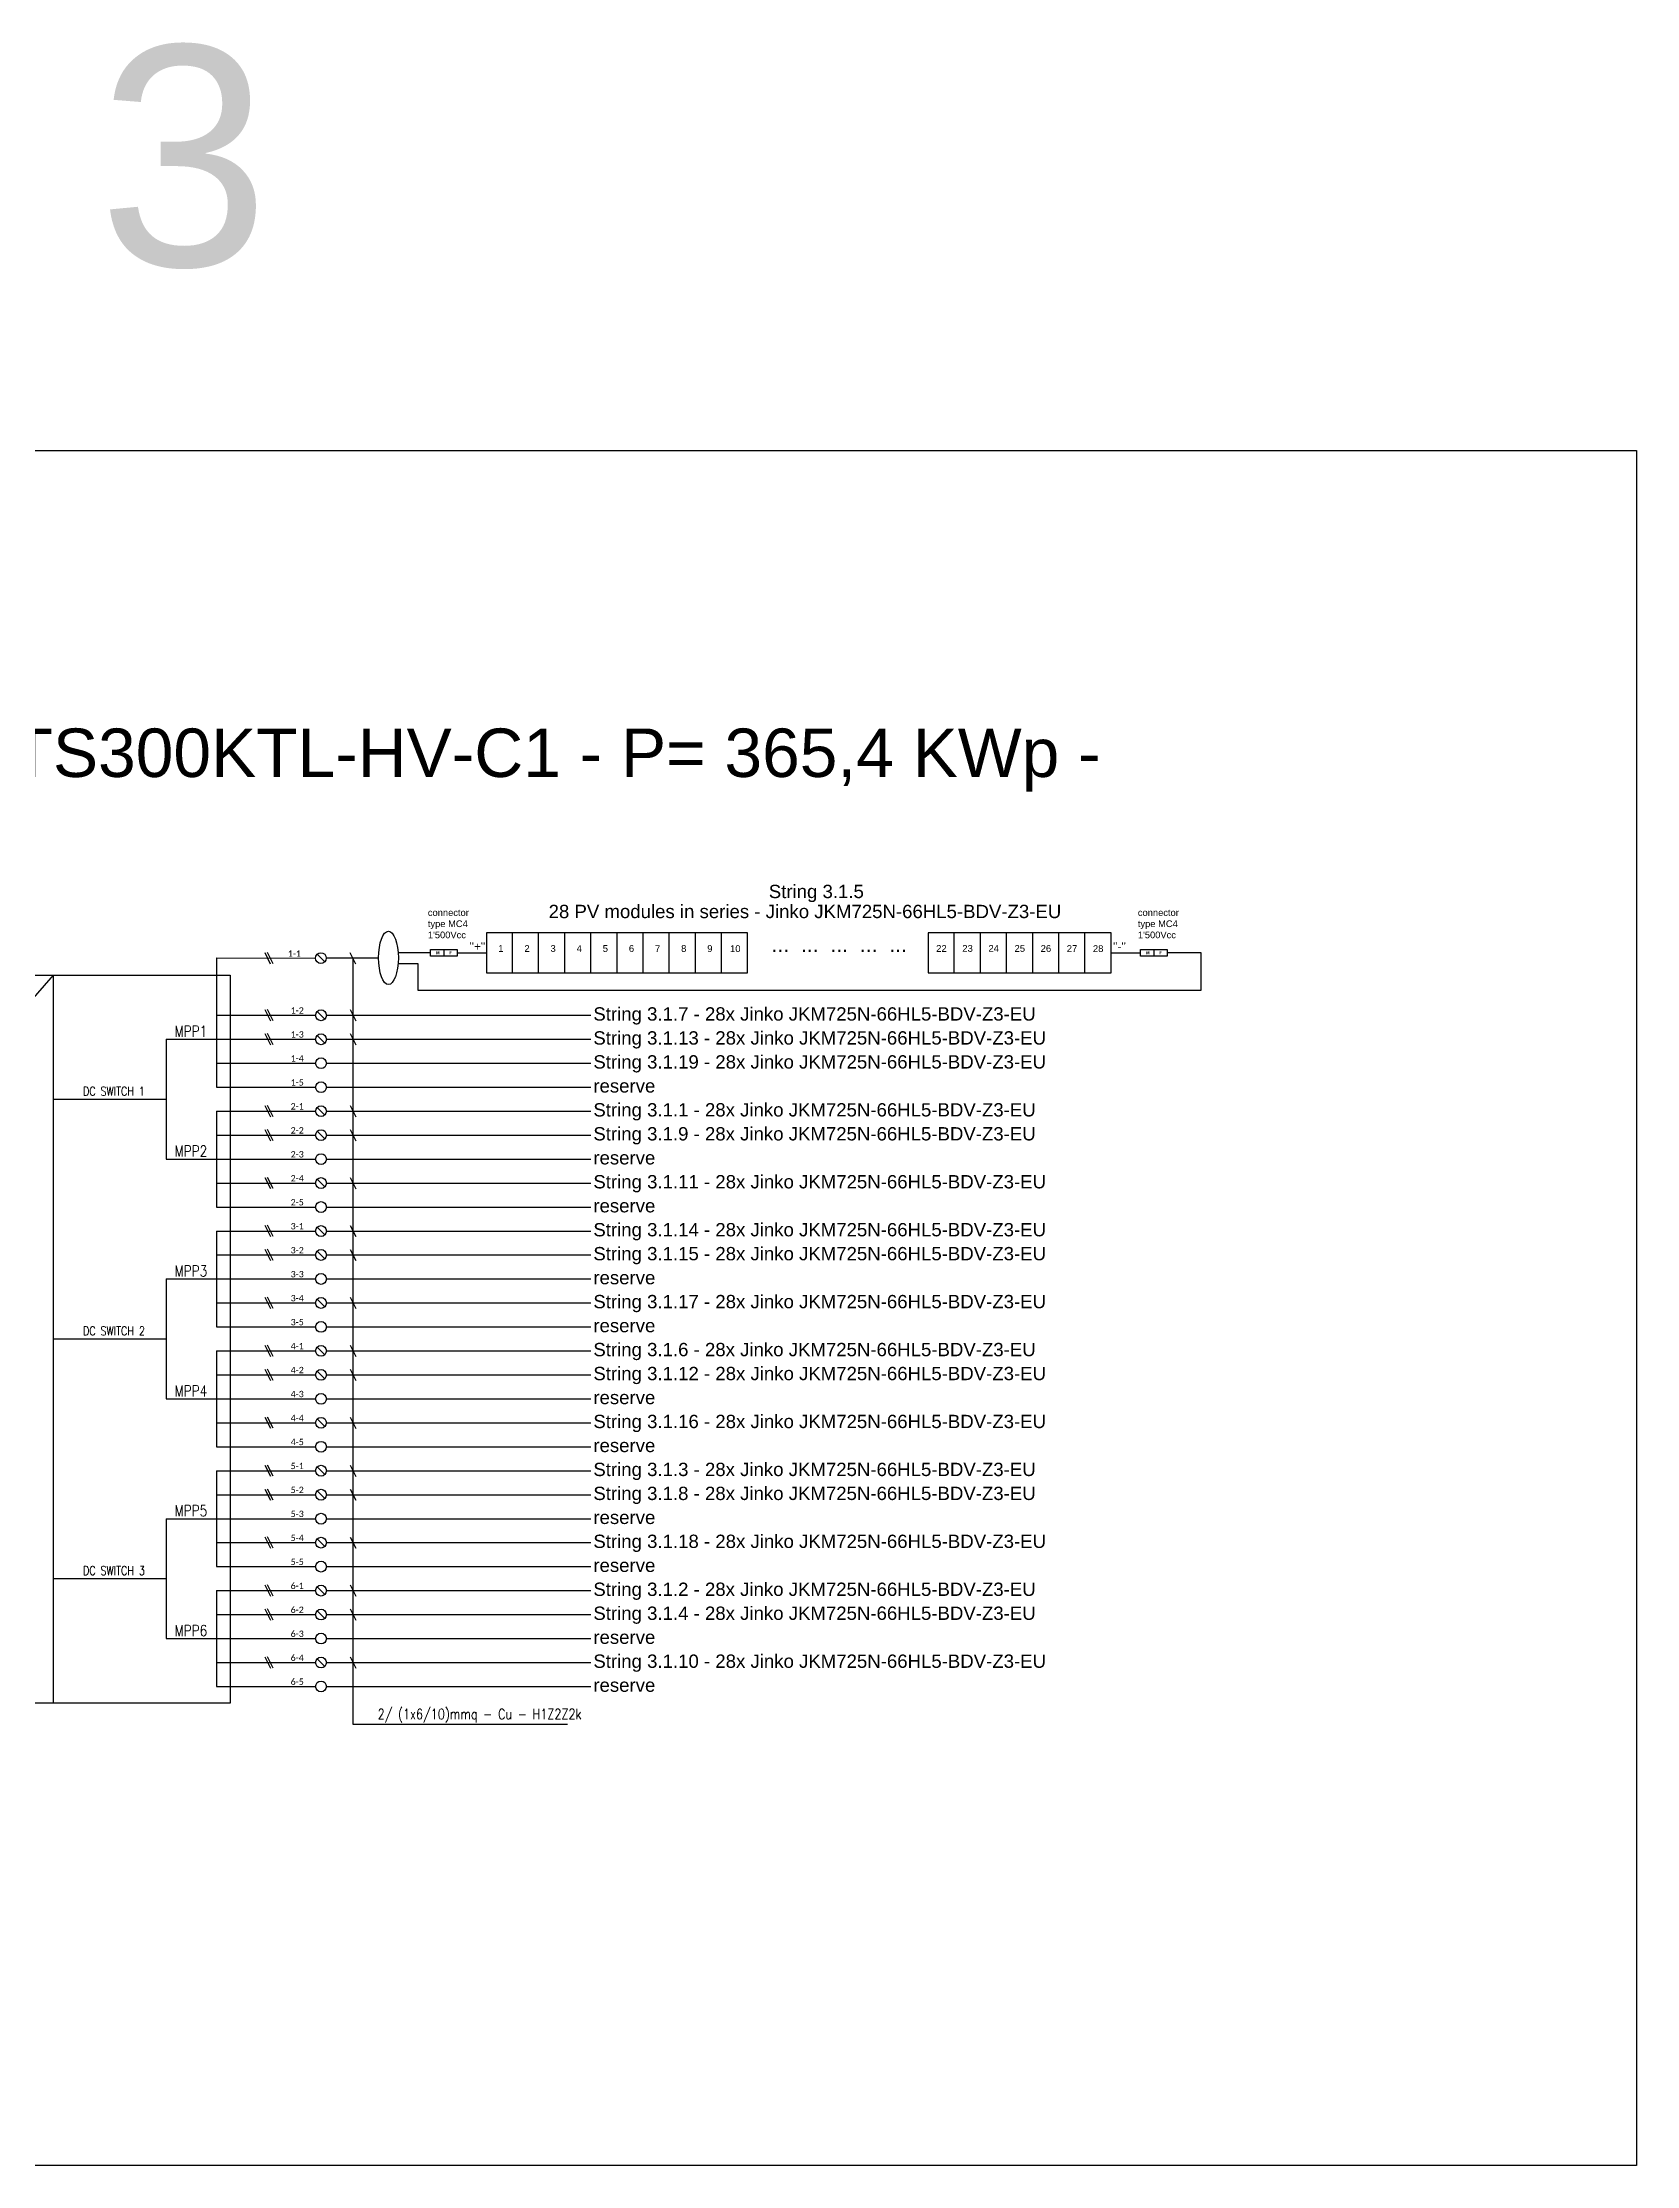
# Model space of a CAD drawing. Header units: millimetres. Extents: x 14856 to 141494, y 133975 to 167686.
# Drawn here: x 19681 to 26918, y 133975 to 143614 of the extents above; entities that cross this region are included whole.
import ezdxf

# ---------------------------------------------------------------- set-up
doc = ezdxf.new("R2010")
doc.units = ezdxf.units.MM
doc.linetypes.add('TRATTEGGIATA', pattern=[19.05, 12.7, -6.35])
doc.layers.add('-Testi', color=1, linetype='Continuous')
doc.layers.add('TRATTEGGIATA', color=40, linetype='TRATTEGGIATA')
doc.styles.add('Legend', font='calibri.ttf')
doc.styles.add('SIMPLEX', font='SIMPLEX', dxfattribs={"width": 0.8})
doc.styles.get("Standard").update_dxf_attribs({"font": 'arial.ttf'})

# ---------------------------------------------------------------- blocks, each defined once
blk = doc.blocks.new('P00')
at = {"color": 1}
for points in [[(-18.7, 25.7), (6.8, -25.3)], [(19.6, -25.3), (-5.9, 25.7)]]:
    blk.add_lwpolyline(points, dxfattribs=at)

msp = doc.modelspace()

# ---------------------------------------------------------------- linework, layer by layer
for points in [[(21076.4, 139482.2), (21101.9, 139431.2)], [(21502.6, 139496.4), (21502.6, 139465.8)], [(21696.1, 139572.3), (21696.1, 139389.9), (22881.8, 139389.9), (22881.8, 139571.8), (21696.1, 139571.8)], [(21814.7, 139389.9), (21814.7, 139571.8)], [(21933.2, 139389.7), (21933.2, 139571.5)], [(22051.8, 139389.4), (22051.8, 139571.2)], [(22170.4, 139389.9), (22170.4, 139571.8)], [(22289, 139389.7), (22289, 139571.5)], [(22407.5, 139389.4), (22407.5, 139571.2)], [(22526.1, 139389.9), (22526.1, 139571.8)], [(22644.7, 139389.7), (22644.7, 139571.5)], [(22763.3, 139389.4), (22763.3, 139571.2)], [(23701.8, 139572.3), (23701.8, 139389.9), (24531.9, 139389.9), (24531.9, 139571.8), (23701.8, 139571.8)], [(23820.4, 139389.9), (23820.4, 139571.8)], [(23939, 139389.7), (23939, 139571.5)], [(24057.6, 139389.4), (24057.6, 139571.2)], [(24176.2, 139389.9), (24176.2, 139571.8)], [(24294.7, 139389.7), (24294.7, 139571.5)], [(24294.7, 139389.7), (24294.7, 139571.5)], [(24413.3, 139389.4), (24413.3, 139571.2)], [(24413.3, 139389.4), (24413.3, 139571.2)], [(24531.9, 139389.9), (24531.9, 139571.8)], [(24725.9, 139496.4), (24725.9, 139465.8)], [(20471.2, 139458.8), (20471.2, 138870.7)], [(20962, 139439.3), (20927.2, 139474.1)], [(20969.8, 139457.9), (21089.8, 139457.9), (21089.8, 135978.4)], [(21563.2, 139481.1), (21696.1, 139481.1)], [(24532.4, 139481.1), (24665.3, 139481.1)], [(16852.3, 136074.8), (19730.6, 139379.2)], [(19730.6, 136074.8), (19730.6, 139379.2)], [(20962.6, 139179.9), (20927.9, 139214.6)], [(21077.1, 139222.8), (21102.6, 139171.7)], [(20962.6, 139071), (20927.9, 139105.8)], [(21077.1, 139113.9), (21102.6, 139062.9)], [(20243, 139088.4), (20471.2, 139088.4)], [(20243, 139088.4), (20243, 138544.2)], [(19730.6, 138816.3), (20243, 138816.3)], [(20471.2, 138761.9), (20471.2, 138326.5)], [(20962.6, 138744.5), (20927.9, 138779.3)], [(21077.1, 138787.4), (21102.6, 138736.4)], [(20962.6, 138635.7), (20927.9, 138670.5)], [(21077.1, 138678.6), (21102.6, 138627.6)], [(20243, 138544.2), (20471.2, 138544.2)], [(20962.6, 138418), (20927.9, 138452.8)], [(21077.1, 138460.9), (21102.6, 138409.9)], [(20962.6, 138200.3), (20927.9, 138235.1)], [(21077.1, 138243.2), (21102.6, 138192.2)], [(20471.2, 138217.7), (20471.2, 137782.4)], [(21077.1, 138134.4), (21102.6, 138083.4)], [(20962.6, 138091.5), (20927.9, 138126.3)], [(20243, 138000), (20471.2, 138000)], [(20243, 138000), (20243, 137455.8)], [(20962.6, 137873.8), (20927.9, 137908.6)], [(21077.1, 137916.7), (21102.6, 137865.7)], [(19730.6, 137727.9), (20243, 137727.9)], [(20471.2, 137673.5), (20471.2, 137238.2)], [(20962.6, 137656.1), (20927.9, 137690.9)], [(21077.1, 137699), (21102.6, 137648)], [(20962.6, 137547.3), (20927.9, 137582.1)], [(21077.1, 137590.2), (21102.6, 137539.2)], [(20243, 137455.8), (20471.2, 137455.8)], [(20962.6, 137329.6), (20927.9, 137364.4)], [(21077.1, 137372.5), (21102.6, 137321.5)], [(20471.2, 137129.3), (20471.2, 136694)], [(20962.6, 137111.9), (20927.9, 137146.7)], [(21077.1, 137154.8), (21102.6, 137103.8)], [(20962.6, 137003.1), (20927.9, 137037.9)], [(21077.1, 137046), (21102.6, 136995)], [(20243, 136911.6), (20471.2, 136911.6)], [(20243, 136911.6), (20243, 136367.4)], [(20962.6, 136785.4), (20927.9, 136820.2)], [(21077.1, 136828.3), (21102.6, 136777.3)], [(19730.6, 136639.5), (20243, 136639.5)], [(20962.6, 136567.7), (20927.9, 136602.5)], [(21077.1, 136610.6), (21102.6, 136559.6)], [(20471.2, 136585.1), (20471.2, 136149.8)], [(20962.6, 136458.9), (20927.9, 136493.7)], [(21077.1, 136501.8), (21102.6, 136450.8)], [(20243, 136367.4), (20471.2, 136367.4)], [(20962.6, 136241.2), (20927.9, 136276)], [(21077.1, 136284.1), (21102.6, 136233.1)], [(21089.8, 135978.4), (22064.8, 135978.4)]]:
    msp.add_lwpolyline(points)
at = {"color": 40}
for points in [[(21296.2, 139482.9), (21441.2, 139482.9)], [(20471.2, 139458.8), (20920, 139456.7)], [(20969, 139457.9), (21206.5, 139457.9)], [(21296.2, 139432.9), (21384.7, 139432.9), (21384.7, 139310.8), (24941.6, 139310.8), (24941.5, 139481.1), (24786.5, 139481.1)]]:
    msp.add_lwpolyline(points, dxfattribs=at)
for points in [[(21441.9, 139496.4), (21563.2, 139496.4), (21563.2, 139465.8), (21441.9, 139465.8)], [(24665.3, 139496.4), (24786.5, 139496.4), (24786.5, 139465.8), (24665.3, 139465.8)], [(16852.3, 139379.2), (20532.4, 139379.2), (20532.4, 136074.8), (16852.3, 136074.8)]]:
    msp.add_lwpolyline(points, close=True)
at = {"color": 40, "linetype": 'Continuous'}
for points in [[(20471.2, 139197.3), (20920.6, 139197.3)], [(20969.8, 139197.3), (22170.3, 139197.3)], [(20471.2, 139088.4), (20920.6, 139088.4)], [(20969.8, 139088.4), (22170.3, 139088.4)], [(20969.8, 138979.6), (22170.3, 138979.6)], [(20471.2, 138761.9), (20920.6, 138761.9)], [(20969.8, 138761.9), (22170.3, 138761.9)], [(20471.2, 138653.1), (20920.6, 138653.1)], [(20969.8, 138653.1), (22170.3, 138653.1)], [(20471.2, 138435.4), (20920.6, 138435.4)], [(20969.8, 138435.4), (22170.3, 138435.4)], [(20471.2, 138217.7), (20920.6, 138217.7)], [(20969.8, 138217.7), (22170.3, 138217.7)], [(20471.2, 138108.9), (20920.6, 138108.9)], [(20969.8, 138108.9), (22170.3, 138108.9)], [(20471.2, 137891.2), (20920.6, 137891.2)], [(20969.8, 137891.2), (22170.3, 137891.2)], [(20471.2, 137673.5), (20920.6, 137673.5)], [(20969.8, 137673.5), (22170.3, 137673.5)], [(20471.2, 137564.7), (20920.6, 137564.7)], [(20969.8, 137564.7), (22170.3, 137564.7)], [(20471.2, 137347), (20920.6, 137347)], [(20969.8, 137347), (22170.3, 137347)], [(20471.2, 137129.3), (20920.6, 137129.3)], [(20969.8, 137129.3), (22170.3, 137129.3)], [(20471.2, 137020.5), (20920.6, 137020.5)], [(20969.8, 137020.5), (22170.3, 137020.5)], [(20471.2, 136802.8), (20920.6, 136802.8)], [(20969.8, 136802.8), (22170.3, 136802.8)], [(20471.2, 136585.1), (20920.6, 136585.1)], [(20969.8, 136585.1), (22170.3, 136585.1)], [(20471.2, 136258.6), (20920.6, 136258.6)], [(20969.8, 136258.6), (22170.3, 136258.6)]]:
    msp.add_lwpolyline(points, dxfattribs=at)
at = {"color": 8, "linetype": 'Continuous'}
for points in [[(20471.2, 138979.6), (20920.6, 138979.6)], [(20471.2, 138870.7), (20920.6, 138870.7)], [(20969.8, 138870.7), (22170.3, 138870.7)], [(20471.2, 138544.2), (20920.6, 138544.2)], [(20969.8, 138544.2), (22170.3, 138544.2)], [(20471.2, 138326.5), (20920.6, 138326.5)], [(20969.8, 138326.5), (22170.3, 138326.5)], [(20471.2, 138000), (20920.6, 138000)], [(20969.8, 138000), (22170.3, 138000)], [(20471.2, 137782.4), (20920.6, 137782.4)], [(20969.8, 137782.4), (22170.3, 137782.4)], [(20471.2, 137455.8), (20920.6, 137455.8)], [(20969.8, 137455.8), (22170.3, 137455.8)], [(20471.2, 137238.2), (20920.6, 137238.2)], [(20969.8, 137238.2), (22170.3, 137238.2)], [(20471.2, 136911.6), (20920.6, 136911.6)], [(20969.8, 136911.6), (22170.3, 136911.6)], [(20471.2, 136694), (20920.6, 136694)], [(20969.8, 136694), (22170.3, 136694)], [(20471.2, 136367.4), (20920.6, 136367.4)], [(20969.8, 136367.4), (22170.3, 136367.4)], [(20471.2, 136149.8), (20920.6, 136149.8)], [(20969.8, 136149.8), (22170.3, 136149.8)]]:
    msp.add_lwpolyline(points, dxfattribs=at)
msp.add_circle((20944.6, 139456.7), 24.6)
at = {"color": 7}
for centre in [(20945.2, 139197.3), (20945.2, 139088.4), (20945.2, 138761.9), (20945.2, 138653.1), (20945.2, 138435.4), (20945.2, 138217.7), (20945.2, 138108.9), (20945.2, 137891.2), (20945.2, 137673.5), (20945.2, 137564.7), (20945.2, 137347), (20945.2, 137129.3), (20945.2, 137020.5), (20945.2, 136802.8), (20945.2, 136585.1), (20945.2, 136476.3), (20945.2, 136258.6)]:
    msp.add_circle(centre, 24.6, dxfattribs=at)
at = {"color": 8}
for centre in [(20945.2, 138979.6), (20945.2, 138870.7), (20945.2, 138544.2), (20945.2, 138326.5), (20945.2, 138000), (20945.2, 137782.4), (20945.2, 137455.8), (20945.2, 137238.2), (20945.2, 136911.6), (20945.2, 136694), (20945.2, 136367.4), (20945.2, 136149.8)]:
    msp.add_circle(centre, 24.6, dxfattribs=at)
msp.add_ellipse((21251.4, 139457.9), major_axis=(0, -121.1), ratio=0.370747)
at = {"layer": 'Defpoints', "color": 1}
msp.add_lwpolyline([(14856.1, 141762.2), (26917.6, 141762.2), (26917.6, 133974.8), (14856.1, 133974.8)], close=True, dxfattribs=at)
at = {"layer": 'TRATTEGGIATA', "color": 40, "linetype": 'Continuous', "ltscale": 0.5}
for points in [[(20471.2, 136476.3), (20920.6, 136476.3)], [(20969.8, 136476.3), (22170.3, 136476.3)]]:
    msp.add_lwpolyline(points, dxfattribs=at)

# ---------------------------------------------------------------- block references
for p in [(20708.2, 139456.9), (20708.9, 139197.4), (20708.9, 139088.6), (20708.9, 138762.1), (20708.9, 138653.2), (20708.9, 138435.6), (20708.9, 138217.9), (20708.9, 138109), (20708.9, 137891.4), (20708.9, 137673.7), (20708.9, 137564.9), (20708.9, 137347.2), (20708.9, 137129.5), (20708.9, 137020.7), (20708.9, 136803), (20708.9, 136585.3), (20708.9, 136476.5), (20708.9, 136258.8)]:
    msp.add_blockref('P00', p)

# ---------------------------------------------------------------- texts
at = {"layer": '-Testi', "color": 7, "attachment_point": 5, "style": 'SIMPLEX'}
for s, insert, char_height, width in [('MPP1', (20354.9, 139124.7), 50, 54.432), ('DC SWITCH 1', (20005.1, 138852.6), 40, 391.731), ('MPP2', (20354.9, 138580.5), 50, 54.432), ('MPP3', (20354.9, 138036.3), 50, 54.432), ('DC SWITCH 2', (20005.1, 137764.2), 40, 391.731), ('MPP4', (20354.9, 137492.1), 50, 54.432), ('MPP5', (20354.9, 136947.9), 50, 54.432), ('DC SWITCH 3', (20005.1, 136675.8), 40, 391.731), ('MPP6', (20354.9, 136403.7), 50, 54.432), ('2/ (1x6/10)mmq - Cu - H1Z2Z2k', (21665, 136017), 46.621, 1811.153)]:
    msp.add_mtext(s, dxfattribs=dict(at, insert=insert, char_height=char_height, width=width))
at = {"attachment_point": 1}
for s, insert, char_height, width in [('CABIN 3', (15277.2, 143599.2), 1000, 9076.374), ('INVERTER 3.1 - TBEA TS300KTL-HV-C1 - P= 365,4 KWp - P= 300 KWac @40°C', (16313.1, 140499.2), 220, 8459.921), ("connector type MC4\\P1'500Vcc", (21430.3, 139678.6), 30.344, 266.347), ('28 PV modules in series - Jinko JKM725N-66HL5-BDV-Z3-EU', (21978.6, 139698.8), 60.443, 2681.977), ("connector type MC4\\P1'500Vcc", (24653.6, 139678.6), 30.344, 266.347), ('\\pxql;{\\fArial|b1|i0|c0|p34;M}', (21467.4, 139488.1), 13.785, 16.703), ('\\pxql;{\\fArial|b1|i0|c0|p34;F}', (21528, 139488.1), 13.785, 16.703), ("''+''", (21619.4, 139529.1), 38.08, 72.401), ('1 ', (21749.9, 139515.9), 30.84, 30.845), ('2 ', (21868.5, 139515.9), 30.84, 30.845), ('3 ', (21987.1, 139515.9), 30.84, 30.845), ('4 ', (22105.7, 139515.3), 30.84, 30.845), ('5 ', (22224.2, 139515.9), 30.84, 30.845), ('6 ', (22342.8, 139515.9), 30.84, 30.845), ('7 ', (22461.4, 139515.3), 30.84, 30.845), ('8 ', (22580, 139515.9), 30.84, 30.845), ('9 ', (22698.5, 139515.6), 30.84, 30.845), ('10 ', (22801.9, 139515.3), 30.84, 30.845), ('...  ...  ...  ...  ... ', (22990.2, 139552.9), 68.894, 747.028), ('22 ', (23737.9, 139516.1), 30.84, 30.845), ('23 ', (23856.5, 139516.4), 30.84, 30.845), ('24 ', (23975.1, 139516.4), 30.84, 30.845), ('25 ', (24093.6, 139516.1), 30.84, 30.845), ('26 ', (24212.2, 139515.9), 30.84, 30.845), ('27', (24330.8, 139515.6), 30.84, 30.845), ('28 ', (24449.4, 139515.3), 30.84, 30.845), ("''-''", (24540.7, 139529.1), 38.08, 72.401), ('\\pxql;{\\fArial|b1|i0|c0|p34;M}', (24690.7, 139488.1), 13.785, 16.703), ('\\pxql;{\\fArial|b1|i0|c0|p34;F}', (24751.3, 139488.1), 13.785, 16.703)]:
    msp.add_mtext(s, dxfattribs=dict(at, insert=insert, char_height=char_height, width=width))
at = {"color": 7, "char_height": 60.44, "width": 4500, "attachment_point": 1}
for s, insert in [('String 3.1.5', (22978, 139789.6)), ('String 3.1.7 - 28x Jinko JKM725N-66HL5-BDV-Z3-EU', (22181.6, 139233.6)), ('String 3.1.13 - 28x Jinko JKM725N-66HL5-BDV-Z3-EU', (22181.6, 139124.7)), ('String 3.1.19 - 28x Jinko JKM725N-66HL5-BDV-Z3-EU', (22181.6, 139015.9)), ('String 3.1.1 - 28x Jinko JKM725N-66HL5-BDV-Z3-EU', (22181.6, 138798.2)), ('String 3.1.9 - 28x Jinko JKM725N-66HL5-BDV-Z3-EU', (22181.6, 138689.4)), ('String 3.1.11 - 28x Jinko JKM725N-66HL5-BDV-Z3-EU', (22181.6, 138471.7)), ('String 3.1.14 - 28x Jinko JKM725N-66HL5-BDV-Z3-EU', (22181.6, 138254)), ('String 3.1.15 - 28x Jinko JKM725N-66HL5-BDV-Z3-EU', (22181.6, 138145.2)), ('String 3.1.17 - 28x Jinko JKM725N-66HL5-BDV-Z3-EU', (22181.6, 137927.5)), ('String 3.1.6 - 28x Jinko JKM725N-66HL5-BDV-Z3-EU', (22181.6, 137709.8)), ('String 3.1.12 - 28x Jinko JKM725N-66HL5-BDV-Z3-EU', (22181.6, 137601)), ('String 3.1.16 - 28x Jinko JKM725N-66HL5-BDV-Z3-EU', (22181.6, 137383.3)), ('String 3.1.3 - 28x Jinko JKM725N-66HL5-BDV-Z3-EU', (22181.6, 137165.6)), ('String 3.1.8 - 28x Jinko JKM725N-66HL5-BDV-Z3-EU', (22181.6, 137056.8)), ('String 3.1.18 - 28x Jinko JKM725N-66HL5-BDV-Z3-EU', (22181.6, 136839.1)), ('String 3.1.2 - 28x Jinko JKM725N-66HL5-BDV-Z3-EU', (22181.6, 136621.4)), ('String 3.1.4 - 28x Jinko JKM725N-66HL5-BDV-Z3-EU', (22181.6, 136512.6)), ('String 3.1.10 - 28x Jinko JKM725N-66HL5-BDV-Z3-EU', (22181.6, 136294.9))]:
    msp.add_mtext(s, dxfattribs=dict(at, insert=insert))
at = {"insert": (20794.5, 139491.6), "char_height": 28.91, "attachment_point": 1, "style": 'Legend'}
msp.add_mtext_dynamic_manual_height_columns('1-1', width=87.837, gutter_width=144.5, heights=[0], dxfattribs=at)
at = {"color": 7, "char_height": 28.91, "width": 87.837, "attachment_point": 1, "style": 'Legend'}
for s, insert in [('1-2', (20807.5, 139233.6)), ('1-3', (20807.5, 139124.7)), ('2-1', (20807.5, 138798.2)), ('2-2', (20807.5, 138689.4)), ('2-4', (20807.5, 138471.7)), ('3-1', (20807.5, 138254)), ('3-2', (20807.5, 138145.2)), ('3-4', (20807.5, 137927.5)), ('4-1', (20807.5, 137709.8)), ('4-2', (20807.5, 137601)), ('4-4', (20807.5, 137383.3)), ('5-1', (20807.5, 137165.6)), ('5-2', (20807.5, 137056.8)), ('5-4', (20807.5, 136839.1)), ('6-1', (20807.5, 136621.4)), ('6-2', (20807.5, 136512.6)), ('6-4', (20807.5, 136294.9))]:
    msp.add_mtext(s, dxfattribs=dict(at, insert=insert))
at = {"color": 8, "char_height": 28.91, "width": 87.837, "attachment_point": 1, "style": 'Legend'}
for s, insert in [('1-4', (20807.5, 139015.9)), ('1-5', (20807.5, 138907)), ('2-3', (20807.5, 138580.5)), ('2-5', (20807.5, 138362.8)), ('3-3', (20807.5, 138036.3)), ('3-5', (20807.5, 137818.6)), ('4-3', (20807.5, 137492.1)), ('4-5', (20807.5, 137274.4)), ('5-3', (20807.5, 136947.9)), ('5-5', (20807.5, 136730.2)), ('6-3', (20807.5, 136403.7)), ('6-5', (20807.5, 136186.1))]:
    msp.add_mtext(s, dxfattribs=dict(at, insert=insert))
at = {"color": 8, "char_height": 60.44, "width": 4500, "attachment_point": 1}
for insert in [(22181.6, 138907), (22181.6, 138580.5), (22181.6, 138362.8), (22181.6, 138036.3), (22181.6, 137818.6), (22181.6, 137492.1), (22181.6, 137274.4), (22181.6, 136947.9), (22181.6, 136730.2), (22181.6, 136403.7), (22181.6, 136186.1)]:
    msp.add_mtext('reserve', dxfattribs=dict(at, insert=insert))

doc.saveas('drawing.dxf')
